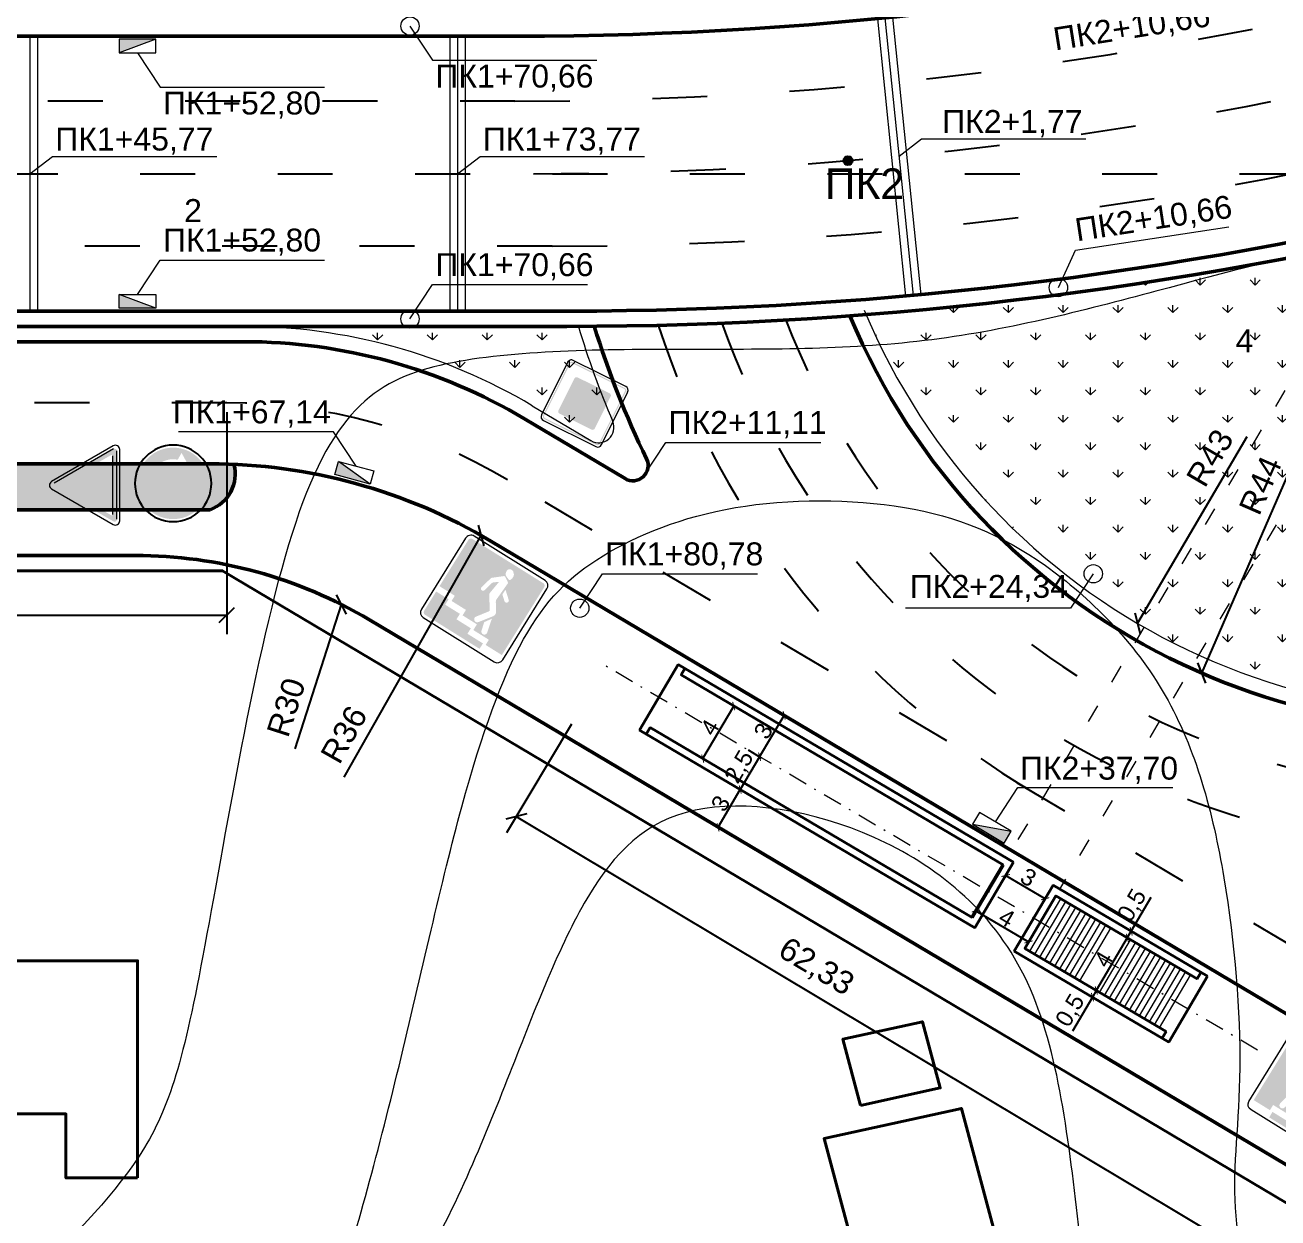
# Model space of a CAD drawing. Header units: millimetres. Extents: x -2123 to 34701, y -1286 to 835.
# Drawn here: x -73.4 to 8.7, y 226.3 to 304.4 of the extents above; entities that cross this region are included whole.
import ezdxf

# ---------------------------------------------------------------- set-up
doc = ezdxf.new("R2010")
doc.units = ezdxf.units.MM
doc.linetypes.add('ACAD_ISO03W100', pattern=[30, 12, -18])
doc.linetypes.add('DASHDOT', pattern=[25.4, 12.7, -6.35, 0, -6.35])
doc.layers.get('0').update_dxf_attribs({"lineweight": 15})
for name, color, linetype, lineweight in [('1 Відмітки', 7, 'Continuous', 25), ('2 Позначення', 80, 'Continuous', 20), ('вертикалка', 6, 'Continuous', 15), ('Горизонталі', 7, 'Continuous', 18), ('Дор. Розм.', 7, 'Continuous', 50), ('Забудова', 40, 'Continuous', 40), ('поздовжній профіль', 250, 'Continuous', 15), ('Пішохідні переходи', 7, 'Continuous', 13), ('Текст', 7, 'Continuous', 15), ('Червоні лінії', 10, 'Continuous', 40)]:
    doc.layers.add(name, color=color, linetype=linetype, lineweight=lineweight)
for name, color, linetype in [('Дорожні знаки', 7, 'Continuous'), ('Осі', 164, 'Continuous'), ('Розмітка', 7, 'ACAD_ISO03W100')]:
    doc.layers.add(name, color=color, linetype=linetype)
doc.layers.add('Озелення', color=7, linetype='Continuous', lineweight=15, true_color=0x2bad00)
doc.styles.get("Standard").update_dxf_attribs({"font": 'arial.ttf'})
doc.dimstyles.new('ISO-25', dxfattribs={"dimtxt": 1.5, "dimasz": 1, "dimexe": 1.25, "dimexo": 0.625, "dimtad": 3, "dimtxsty": 'Standard', "dimblk": 'OBLIQUE', "dimcen": 2.5, "dimadec": 0, "dimazin": 0, "dimtfac": 1, "dimtmove": 1, "dimatfit": 3, "dimfxl": 1, "dimarcsym": 0})
doc.dimstyles.new('Переход', dxfattribs={"dimscale": 0.1, "dimtxt": 11, "dimasz": 4, "dimexe": 1.25, "dimexo": 0.625, "dimgap": 0.9, "dimtad": 1, "dimtxsty": 'Standard', "dimblk": 'ARCHTICK', "dimcen": 2.5, "dimadec": 0, "dimazin": 0, "dimtfac": 1, "dimtmove": 0, "dimatfit": 3, "dimldrblk": 'ARCHTICK', "dimfxl": 1, "dimarcsym": 0})

# ---------------------------------------------------------------- blocks, each defined once
blk = doc.blocks.new('_Oblique')
at = {"color": 0, "linetype": 'ByBlock', "lineweight": -2}
blk.add_line((-0.5, -0.5), (0.5, 0.5), dxfattribs=at)
blk = doc.blocks.new('*D202')
at = {"layer": 'Defpoints', "color": 0, "lineweight": 20, "transparency": 16777216}
for p in [(21.254, 302.306), (-0.52, 265.227)]:
    blk.add_point(p, dxfattribs=at)
at = {"layer": 'Текст', "color": 0, "lineweight": -2, "transparency": 16777216}
blk.add_line((6.65, 277.436), (-0.52, 265.227), dxfattribs=at)
at = {"layer": 'Текст', "color": 0, "lineweight": -2, "transparency": 16777216, "rotation": 239.5772829005683}
blk.add_blockref('_Oblique', (-0.52, 265.227), dxfattribs=at)
at = {"layer": 'Текст', "color": 0, "transparency": 16777216, "insert": (4.226, 276.057), "char_height": 1.5, "attachment_point": 5, "rotation": 59.57728}
blk.add_mtext('R43', dxfattribs=at)
blk = doc.blocks.new('*D203')
at = {"layer": 'Defpoints', "color": 0, "lineweight": 20, "transparency": 16777216}
for p in [(21.254, 302.306), (3.667, 261.973)]:
    blk.add_point(p, dxfattribs=at)
at = {"layer": 'Текст', "color": 0, "lineweight": -2, "transparency": 16777216}
blk.add_line((9.75, 275.923), (3.667, 261.973), dxfattribs=at)
at = {"layer": 'Текст', "color": 0, "lineweight": -2, "transparency": 16777216, "rotation": 246.4412794050746}
blk.add_blockref('_Oblique', (3.667, 261.973), dxfattribs=at)
at = {"layer": 'Текст', "color": 0, "transparency": 16777216, "insert": (7.525, 274.26), "char_height": 1.5, "attachment_point": 5, "rotation": 66.44128}
blk.add_mtext('R44', dxfattribs=at)
blk = doc.blocks.new('*D217')
at = {"layer": 'Defpoints', "color": 0, "transparency": 16777216}
for p in [(-52.645, 266.453), (-61.829, 237.894)]:
    blk.add_point(p, dxfattribs=at)
at = {"layer": 'Текст', "color": 0, "lineweight": -2, "transparency": 16777216}
blk.add_line((-55.685, 257), (-52.645, 266.453), dxfattribs=at)
at = {"layer": 'Текст', "color": 0, "lineweight": -2, "transparency": 16777216, "rotation": 72.1731831794886}
blk.add_blockref('_Oblique', (-52.645, 266.453), dxfattribs=at)
at = {"layer": 'Текст', "color": 0, "transparency": 16777216, "insert": (-56.27, 259.725), "char_height": 1.5, "attachment_point": 5, "rotation": 72.17318}
blk.add_mtext('R30', dxfattribs=at)
blk = doc.blocks.new('*D218')
at = {"layer": 'Defpoints', "color": 0, "transparency": 16777216}
for p in [(-43.495, 270.979), (-61.259, 239.667)]:
    blk.add_point(p, dxfattribs=at)
at = {"layer": 'Текст', "color": 0, "lineweight": -2, "transparency": 16777216}
blk.add_line((-52.471, 255.157), (-43.495, 270.979), dxfattribs=at)
at = {"layer": 'Текст', "color": 0, "lineweight": -2, "transparency": 16777216, "rotation": 60.43387870660673}
blk.add_blockref('_Oblique', (-43.495, 270.979), dxfattribs=at)
at = {"layer": 'Текст', "color": 0, "transparency": 16777216, "insert": (-52.489, 257.945), "char_height": 1.5, "attachment_point": 5, "rotation": 60.43388}
blk.add_mtext('R36', dxfattribs=at)
blk = doc.blocks.new('*D261')
at = {"layer": 'Defpoints', "color": 0, "transparency": 16777216}
for p in [(-37.275, 259.149), (16.2, 227.133), (12.271, 220.571)]:
    blk.add_point(p, dxfattribs=at)
at = {"layer": 'Текст', "color": 0, "lineweight": -2, "transparency": 16777216}
for p, q in [((-37.596, 258.613), (-41.846, 251.514)), ((-41.204, 252.586), (12.271, 220.571)), ((15.879, 226.597), (11.629, 219.498))]:
    blk.add_line(p, q, dxfattribs=at)
for p, rotation in [((-41.204, 252.586), 149.0906565571848), ((12.271, 220.571), 329.0906565571847)]:
    blk.add_blockref('_Oblique', p, dxfattribs=dict(at, rotation=rotation))
at = {"layer": 'Текст', "color": 0, "transparency": 16777216, "insert": (-21.596, 242.677), "char_height": 1.5, "attachment_point": 5, "rotation": 329.09066}
blk.add_mtext('62,33', dxfattribs=at)
blk = doc.blocks.new('4-3')
h = blk.add_hatch(color=5)
h.paths.add_polyline_path([(0.23, 0, 1), (6.77, 0, 1)])
h.paths.add_polyline_path([(2.02, 1.63), (2.14, 1.73), (2.25, 1.81), (2.38, 1.89), (2.55, 1.98), (2.69, 2.04), (2.81, 2.08), (2.92, 2.12), (3.06, 2.15), (3.14, 2.16), (3.25, 1.51), (3.13, 1.49), (2.96, 1.44), (2.82, 1.38), (2.69, 1.31), (2.6, 1.25), (2.51, 1.19), (2.4, 1.08), (2.3, 0.98), (2.22, 0.87), (2.18, 0.81), (2.68, 0.81), (1.75, -0.77), (0.79, 0.82), (1.48, 0.8), (1.52, 0.97), (1.59, 1.1), (1.68, 1.24), (1.8, 1.4), (1.92, 1.53)], flags=16)
h.paths.add_polyline_path([(3.49, 2.06), (5.4, 2.06), (5.1, 1.47), (5.2, 1.35), (5.32, 1.19), (5.44, 0.99), (5.55, 0.74), (5.61, 0.53), (5.65, 0.32), (5.67, 0.16), (5.68, -0.06), (5.65, -0.3), (5.6, -0.57), (5.54, -0.76), (5.52, -0.79), (4.91, -0.56), (4.96, -0.4), (5, -0.24), (5.01, -0.08), (5.01, 0.02), (5.01, 0.14), (4.99, 0.28), (4.97, 0.38), (4.91, 0.54), (4.86, 0.66), (4.82, 0.75), (4.78, 0.81), (4.53, 0.3)], flags=16)
h.paths.add_polyline_path([(2.21, -0.86), (2.31, -1), (2.49, -1.19), (2.68, -1.32), (2.95, -1.45), (3.21, -1.52), (3.34, -1.54), (3.56, -1.54), (3.57, -1.52), (3.31, -1.06), (5.23, -1.03), (4.27, -2.79), (3.91, -2.16), (3.74, -2.19), (3.37, -2.2), (3.11, -2.18), (2.75, -2.08), (2.54, -1.99), (2.3, -1.86), (2.1, -1.71), (1.89, -1.54), (1.77, -1.39), (1.65, -1.24)], flags=16)
at = {"color": 5}
blk.add_circle((3.5, 0), 3.5, dxfattribs=at)
blk = doc.blocks.new('6')
at = {"layer": '1 Відмітки', "transparency": 33554559}
h = blk.add_hatch(color=256, dxfattribs=at)
h.dxf.hatch_style = 1
edge = h.paths.add_edge_path()
edge.add_arc((-467.508, 342.132), 0.2, 0, 360)
at = {"layer": '1 Відмітки'}
blk.add_circle((-467.508, 342.132), 0.2, dxfattribs=at)
blk = doc.blocks.new('столб')
at = {"layer": 'поздовжній профіль', "color": 160}
for points in [[(-500, 0, 0, 0, 0), (-1000, 0, 350, 0, 0), (-1700, 0, 0, 0, 0)], [(500, 0, 0, 0, 0), (1000, 0, 350, 0, 0), (1700, 0, 0, 0, 0)]]:
    blk.add_lwpolyline(points, format="xyseb", dxfattribs=at)
blk.add_circle((0, 0), 500, dxfattribs=at)
blk = doc.blocks.new('*D486')
at = {"layer": 'Defpoints', "color": 0, "transparency": 16777216}
for p in [(-169.344, 279.684), (-60.16, 279.667), (-60.16, 265.771)]:
    blk.add_point(p, dxfattribs=at)
at = {"layer": 'Текст', "color": 0, "lineweight": -2, "transparency": 16777216}
for p, q in [((-169.344, 279.059), (-169.344, 264.521)), ((-60.16, 279.042), (-60.16, 264.521)), ((-169.344, 265.771), (-60.16, 265.771))]:
    blk.add_line(p, q, dxfattribs=at)
at = {"layer": 'Текст', "color": 0, "lineweight": -2, "transparency": 16777216, "rotation": 180}
blk.add_blockref('_Oblique', (-169.344, 265.771), dxfattribs=at)
at = {"layer": 'Текст', "color": 0, "lineweight": -2, "transparency": 16777216}
blk.add_blockref('_Oblique', (-60.16, 265.771), dxfattribs=at)
at = {"layer": 'Текст', "color": 0, "transparency": 16777216, "insert": (-114.752, 267.903), "char_height": 1.5, "attachment_point": 5}
blk.add_mtext('109', dxfattribs=at)
blk = doc.blocks.new('2-4')
h = blk.add_hatch(color=1)
edge = h.paths.add_edge_path(flags=16)
edge.add_line((-3.24, 6.63), (-0.09, 1.18))
edge.add_arc((0, 1.23), 0.1, 210, 330)
edge.add_line((0.09, 1.18), (3.24, 6.63))
edge.add_arc((3.15, 6.68), 0.1, 330, 450)
edge.add_line((3.15, 6.78), (-3.15, 6.78))
edge.add_arc((-3.15, 6.68), 0.1, 450, 570)
edge = h.paths.add_edge_path()
edge.add_arc((0, 0.64), 0.25, 210, 330)
edge.add_line((0.22, 0.51), (3.88, 6.85))
edge.add_arc((3.66, 6.98), 0.25, 330, 450)
edge.add_line((3.66, 7.23), (-3.66, 7.23))
edge.add_arc((-3.66, 6.98), 0.25, 450, 570)
edge.add_line((-3.88, 6.85), (-0.22, 0.51))
at = {"color": 1}
for p, q in [((-4.21, 6.84), (-0.4, 0.23)), ((-3.88, 6.85), (-0.22, 0.51)), ((3.81, 7.53), (-3.81, 7.53)), ((0.22, 0.51), (3.88, 6.85)), ((0.4, 0.23), (4.21, 6.84)), ((-3.24, 6.63), (-0.09, 1.18))]:
    blk.add_line(p, q, dxfattribs=at)
for centre, start, end in [((-3.81, 7.07), 90, 210), ((3.81, 7.07), 330, 90), ((0, 0.46), 210, 330)]:
    blk.add_arc(centre, 0.461, start, end, dxfattribs=at)
blk = doc.blocks.new('sdfahgas')
h = blk.add_hatch(color=7)
edge = h.paths.add_edge_path(flags=16)
edge.add_line((6.61, 6.61), (0.16, 13.06))
edge.add_arc((0, 12.9), 0.223, 45, 135)
edge.add_line((-0.16, 13.06), (-6.61, 6.61))
edge.add_arc((-6.45, 6.45), 0.223, 135, 225)
edge.add_line((-6.61, 6.29), (-0.16, -0.16))
edge.add_arc((0, 0), 0.223, 225, 315)
edge.add_line((0.16, -0.16), (6.61, 6.29))
edge.add_arc((6.45, 6.45), 0.223, -45, 45)
edge = h.paths.add_edge_path()
edge.add_line((-0.28, 13.18), (-6.73, 6.73))
edge.add_arc((-6.45, 6.45), 0.393, 135, 225)
edge.add_line((-6.73, 6.17), (-0.28, -0.28))
edge.add_arc((0, 0), 0.393, 225, 315)
edge.add_line((0.28, -0.28), (6.73, 6.17))
edge.add_arc((6.45, 6.45), 0.393, -45, 45)
edge.add_line((6.73, 6.73), (0.28, 13.18))
edge.add_arc((0, 12.9), 0.393, 45, 135)
h = blk.add_hatch(color=7)
edge = h.paths.add_edge_path(flags=16)
edge.add_line((-0.15, 10.54), (-4.09, 6.6))
edge.add_arc((-3.94, 6.45), 0.217, 135, 225)
edge.add_line((-4.09, 6.3), (-0.15, 2.36))
edge.add_arc((0, 2.51), 0.217, 225, 315)
edge.add_line((0.15, 2.36), (4.09, 6.3))
edge.add_arc((3.94, 6.45), 0.217, -45, 45)
edge.add_line((4.09, 6.6), (0.15, 10.54))
edge.add_arc((0, 10.39), 0.217, 45, 135)
edge = h.paths.add_edge_path()
edge.add_arc((-3.94, 6.45), 0.375, 135, 225)
edge.add_line((-4.2, 6.19), (-0.27, 2.25))
edge.add_arc((0, 2.51), 0.375, 225, 315)
edge.add_line((0.27, 2.25), (4.2, 6.19))
edge.add_arc((3.94, 6.45), 0.375, -45, 45)
edge.add_line((4.2, 6.72), (0.27, 10.65))
edge.add_arc((0, 10.39), 0.375, 45, 135)
edge.add_line((-0.26, 10.65), (-4.2, 6.72))
blk.add_hatch(color=2).paths.add_polyline_path([(-4.11, 6.68), (-0.19, 10.6), (-0.04, 10.64), (0.11, 10.6), (0.19, 10.52), (4.07, 6.63), (4.14, 6.49), (4.12, 6.35), (4.05, 6.25), (0.13, 2.33), (0.04, 2.27), (-0.09, 2.27), (-0.2, 2.36), (-4.15, 6.31), (-4.19, 6.43), (-4.17, 6.57)])
at = {"color": 7}
for p, q in [((-0.48, 13.38), (-6.93, 6.93)), ((6.93, 6.93), (0.48, 13.38)), ((-6.93, 5.97), (-0.48, -0.48)), ((0.48, -0.48), (6.93, 5.97))]:
    blk.add_line(p, q, dxfattribs=at)
for centre, start, end in [((0, 12.9), 45, 135), ((-6.45, 6.45), 135, 225), ((6.45, 6.45), 315, 45), ((0, 0), 225, 315)]:
    blk.add_arc(centre, 0.675, start, end, dxfattribs=at)
blk = doc.blocks.new('_ArchTick')
at = {"color": 0, "linetype": 'ByBlock', "const_width": 0.15}
blk.add_lwpolyline([(-0.5, -0.5), (0.5, 0.5)], dxfattribs=at)
blk = doc.blocks.new('*D553')
at = {"layer": 'Defpoints', "color": 0, "transparency": 16777216}
for p in [(-11.35, 245.977), (-7.905, 243.944), (-7.658, 244.364)]:
    blk.add_point(p, dxfattribs=at)
at = {"layer": 'Пішохідні переходи', "color": 0, "lineweight": -2, "transparency": 16777216}
for p, q in [((-11.319, 246.03), (-11.039, 246.504)), ((-11.103, 246.396), (-7.658, 244.364)), ((-7.873, 243.998), (-7.594, 244.472))]:
    blk.add_line(p, q, dxfattribs=at)
at = {"layer": 'Пішохідні переходи', "color": 0, "lineweight": -2, "transparency": 16777216, "xscale": 0.4, "yscale": 0.4, "zscale": 0.4}
for p, rotation in [((-11.103, 246.396), 149.4636545713996), ((-7.658, 244.364), 329.4636545713997)]:
    blk.add_blockref('_ArchTick', p, dxfattribs=dict(at, rotation=rotation))
at = {"layer": 'Пішохідні переходи', "color": 0, "transparency": 16777216, "insert": (-9.08, 245.946), "char_height": 1.1, "attachment_point": 5, "rotation": 329.46365}
blk.add_mtext('4', dxfattribs=at)
blk = doc.blocks.new('*D554')
at = {"layer": 'Defpoints', "color": 0, "transparency": 16777216}
for p in [(-1.186, 244.629), (2.861, 242.245), (3.115, 242.676)]:
    blk.add_point(p, dxfattribs=at)
at = {"layer": 'Пішохідні переходи', "color": 0, "lineweight": -2, "transparency": 16777216}
for p, q in [((-0.932, 245.06), (0.383, 247.292)), ((2.808, 242.277), (-1.294, 244.692)), ((-1.186, 244.629), (-0.932, 245.06)), ((3.061, 242.707), (-1.04, 245.123))]:
    blk.add_line(p, q, dxfattribs=at)
at = {"layer": 'Пішохідні переходи', "color": 0, "lineweight": -2, "transparency": 16777216, "xscale": 0.4, "yscale": 0.4, "zscale": 0.4}
for p, rotation in [((-0.932, 245.06), 59.50152505168057), ((-1.186, 244.629), 239.5015250516806)]:
    blk.add_blockref('_ArchTick', p, dxfattribs=dict(at, rotation=rotation))
at = {"layer": 'Пішохідні переходи', "color": 0, "transparency": 16777216, "insert": (-0.821, 246.73), "char_height": 1.1, "attachment_point": 5, "rotation": 59.50153}
blk.add_mtext('0,5', dxfattribs=at)
blk = doc.blocks.new('*D555')
at = {"layer": 'Defpoints', "color": 0, "transparency": 16777216}
for p in [(2.795, 242.284), (-3.216, 241.182), (0.764, 238.838)]:
    blk.add_point(p, dxfattribs=at)
at = {"layer": 'Пішохідні переходи', "color": 0, "lineweight": -2, "transparency": 16777216}
for p, q in [((-1.186, 244.629), (-3.216, 241.182)), ((2.741, 242.316), (-1.294, 244.692)), ((0.711, 238.87), (-3.324, 241.246))]:
    blk.add_line(p, q, dxfattribs=at)
at = {"layer": 'Пішохідні переходи', "color": 0, "lineweight": -2, "transparency": 16777216, "xscale": 0.4, "yscale": 0.4, "zscale": 0.4}
for p, rotation in [((-1.186, 244.629), 59.50152505168984), ((-3.216, 241.182), 239.5015250516899)]:
    blk.add_blockref('_ArchTick', p, dxfattribs=dict(at, rotation=rotation))
at = {"layer": 'Пішохідні переходи', "color": 0, "transparency": 16777216, "insert": (-2.753, 243.231), "char_height": 1.1, "attachment_point": 5, "rotation": 59.50153}
blk.add_mtext('4', dxfattribs=at)
blk = doc.blocks.new('*D556')
at = {"layer": 'Defpoints', "color": 0, "transparency": 16777216}
for p in [(-3.627, 241.424), (-3.879, 240.996), (-3.469, 240.754)]:
    blk.add_point(p, dxfattribs=at)
at = {"layer": 'Пішохідні переходи', "color": 0, "lineweight": -2, "transparency": 16777216}
for p, q in [((-3.573, 241.393), (-3.109, 241.119)), ((-3.469, 240.754), (-4.784, 238.521)), ((-3.826, 240.964), (-3.361, 240.69)), ((-3.216, 241.182), (-3.469, 240.754))]:
    blk.add_line(p, q, dxfattribs=at)
at = {"layer": 'Пішохідні переходи', "color": 0, "lineweight": -2, "transparency": 16777216, "xscale": 0.4, "yscale": 0.4, "zscale": 0.4}
for p, rotation in [((-3.216, 241.182), 59.50152505169456), ((-3.469, 240.754), 239.5015250516946)]:
    blk.add_blockref('_ArchTick', p, dxfattribs=dict(at, rotation=rotation))
at = {"layer": 'Пішохідні переходи', "color": 0, "transparency": 16777216, "insert": (-4.875, 239.847), "char_height": 1.1, "attachment_point": 5, "rotation": 59.50153}
blk.add_mtext('0,5', dxfattribs=at)
blk = doc.blocks.new('*D557')
at = {"layer": 'Defpoints', "color": 0, "transparency": 16777216}
for p in [(-8.637, 249.598), (-9.156, 248.717), (-6.052, 248.075)]:
    blk.add_point(p, dxfattribs=at)
at = {"layer": 'Пішохідні переходи', "color": 0, "lineweight": -2, "transparency": 16777216}
for p, q in [((-8.669, 249.544), (-9.219, 248.609)), ((-6.571, 247.194), (-9.156, 248.717)), ((-6.084, 248.022), (-6.634, 247.087))]:
    blk.add_line(p, q, dxfattribs=at)
at = {"layer": 'Пішохідні переходи', "color": 0, "lineweight": -2, "transparency": 16777216, "xscale": 0.4, "yscale": 0.4, "zscale": 0.4}
for p, rotation in [((-9.156, 248.717), 149.501525051688), ((-6.571, 247.194), 329.501525051688)]:
    blk.add_blockref('_ArchTick', p, dxfattribs=dict(at, rotation=rotation))
at = {"layer": 'Пішохідні переходи', "color": 0, "transparency": 16777216, "insert": (-7.663, 248.595), "char_height": 1.1, "attachment_point": 5, "rotation": 329.50153}
blk.add_mtext('3', dxfattribs=at)
blk = doc.blocks.new('5-17-1')
h = blk.add_hatch(color=5)
h.paths.add_polyline_path([(6.742, 3.041, 0.414214), (6.531, 3.252), (0.45, 3.252, 0.414214), (0.239, 3.041), (0.239, -0.931), (1.554, -0.931), (1.554, -1.375), (2.787, -1.375), (2.787, -1.842), (4.019, -1.842), (4.019, -2.334), (5.351, -2.334), (5.351, -2.777), (6.742, -2.777)])
h.paths.add_polyline_path([(4.433, 2.357), (4.396, 2.225), (4.345, 2.16), (4.264, 2.138), (4.116, 2.195), (3.933, 2.276), (3.869, 2.342), (3.804, 2.488), (3.796, 2.59), (3.796, 2.656), (3.848, 2.751), (3.891, 2.81), (3.994, 2.853), (4.104, 2.861), (4.228, 2.817), (4.382, 2.663), (4.425, 2.539)], flags=16)
h.paths.add_polyline_path([(4.34, 1.911), (4.348, 1.865), (4.268, 0.457, 0.163851), (4.319, 0.272), (4.714, -0.315, -0.317132), (4.706, -0.719), (4.029, -1.643, -0.900401), (3.638, -1.441), (4.259, -0.578, 0.312757), (4.26, -0.464), (3.66, 0.427, -0.184538), (3.612, 0.636), (3.75, 1.635), (3.409, 1.37), (3.375, 1.326), (3.358, 1.293), (3.164, 0.533), (3.134, 0.486), (3.073, 0.447), (3.025, 0.441), (2.96, 0.45), (2.908, 0.485), (2.881, 0.524), (2.867, 0.561), (2.872, 0.63), (3.113, 1.573), (3.824, 2.173), (3.864, 2.189), (3.901, 2.192), (3.948, 2.176), (4.307, 1.948)], flags=16)
h.paths.add_polyline_path([(5.071, 0.862), (5.095, 0.777), (5.074, 0.697), (5.013, 0.634), (4.932, 0.608), (4.846, 0.632), (4.435, 0.989), (4.455, 1.391)], flags=16)
h.paths.add_polyline_path([(4.726, -0.918), (4.98, -1.996, -0.855356), (4.551, -2.074), (4.384, -1.421)], flags=16)
h.paths.add_polyline_path([(5.129, -2.788), (3.798, -2.788), (3.798, -2.321), (2.565, -2.321), (2.565, -1.853), (1.308, -1.853), (1.308, -1.388), (0.239, -1.388), (0.239, -3.041, 0.414214), (0.45, -3.252), (5.12, -3.252)])
at = {"color": 5}
for p, q in [((0, 3.041), (0, -3.041)), ((6.531, 3.491), (0.45, 3.491)), ((6.981, -3.041), (6.981, 3.041)), ((0.45, -3.491), (6.531, -3.491))]:
    blk.add_line(p, q, dxfattribs=at)
for centre, start, end in [((0.45, 3.041), 90, 180), ((6.531, 3.041), 0, 90), ((0.45, -3.041), 180, 270), ((6.531, -3.041), 270, 0)]:
    blk.add_arc(centre, 0.45, start, end, dxfattribs=at)
blk = doc.blocks.new('*D564')
at = {"color": 0, "lineweight": -2, "transparency": 16777216}
for p, q in [((-28.992, 256.365), (-26.962, 259.811)), ((-27.276, 259.996), (-26.855, 259.748)), ((-29.306, 256.549), (-28.885, 256.301))]:
    blk.add_line(p, q, dxfattribs=at)
at = {"layer": 'Defpoints', "color": 0, "lineweight": 20, "transparency": 16777216}
for p in [(-27.33, 260.028), (-26.962, 259.811), (-29.36, 256.581)]:
    blk.add_point(p, dxfattribs=at)
at = {"color": 0, "lineweight": -2, "transparency": 16777216, "xscale": 0.4, "yscale": 0.4, "zscale": 0.4}
for p, rotation in [((-26.962, 259.811), 59.50152505168928), ((-28.992, 256.365), 239.5015250516893)]:
    blk.add_blockref('_ArchTick', p, dxfattribs=dict(at, rotation=rotation))
at = {"color": 0, "transparency": 16777216, "insert": (-28.529, 258.413), "char_height": 1.1, "attachment_point": 5, "rotation": 59.50153}
blk.add_mtext('4', dxfattribs=at)
blk = doc.blocks.new('*D570')
at = {"color": 0, "lineweight": -2, "transparency": 16777216}
for p, q in [((-23.52, 252.564), (-26.643, 254.404)), ((-27.99, 251.87), (-26.535, 254.34)), ((-24.975, 250.094), (-28.098, 251.934))]:
    blk.add_line(p, q, dxfattribs=at)
at = {"layer": 'Defpoints', "color": 0, "lineweight": 20, "transparency": 16777216}
for p in [(-26.535, 254.34), (-23.466, 252.533), (-24.921, 250.063)]:
    blk.add_point(p, dxfattribs=at)
at = {"color": 0, "lineweight": -2, "transparency": 16777216, "xscale": 0.4, "yscale": 0.4, "zscale": 0.4}
for p, rotation in [((-26.535, 254.34), 59.5015250516896), ((-27.99, 251.87), 239.5015250516896)]:
    blk.add_blockref('_ArchTick', p, dxfattribs=dict(at, rotation=rotation))
at = {"color": 0, "transparency": 16777216, "insert": (-27.824, 253.436), "char_height": 1.1, "attachment_point": 5, "rotation": 59.50153}
blk.add_mtext('3', dxfattribs=at)
blk = doc.blocks.new('*D575')
at = {"color": 0, "lineweight": -2, "transparency": 16777216}
for p, q in [((-26.014, 256.933), (-25.159, 256.43)), ((-25.267, 256.493), (-26.535, 254.34)), ((-27.282, 254.78), (-26.427, 254.277))]:
    blk.add_line(p, q, dxfattribs=at)
at = {"layer": 'Defpoints', "color": 0, "lineweight": 20, "transparency": 16777216}
for p in [(-26.068, 256.965), (-27.336, 254.812), (-26.535, 254.34)]:
    blk.add_point(p, dxfattribs=at)
at = {"color": 0, "lineweight": -2, "transparency": 16777216, "xscale": 0.4, "yscale": 0.4, "zscale": 0.4}
for p, rotation in [((-25.267, 256.493), 59.5015250516896), ((-26.535, 254.34), 239.5015250516896)]:
    blk.add_blockref('_ArchTick', p, dxfattribs=dict(at, rotation=rotation))
at = {"color": 0, "transparency": 16777216, "insert": (-26.548, 255.798), "char_height": 1.1, "attachment_point": 5, "rotation": 59.50153}
blk.add_mtext('2,5', dxfattribs=at)
blk = doc.blocks.new('*D576')
at = {"color": 0, "lineweight": -2, "transparency": 16777216}
for p, q in [((-25.267, 256.493), (-23.659, 259.2)), ((-23.712, 259.232), (-23.766, 259.264)), ((-25.321, 256.525), (-25.375, 256.557))]:
    blk.add_line(p, q, dxfattribs=at)
at = {"layer": 'Defpoints', "color": 0, "transparency": 16777216}
for p in [(-23.659, 259.2), (-23.659, 259.2), (-25.267, 256.493)]:
    blk.add_point(p, dxfattribs=at)
at = {"color": 0, "lineweight": -2, "transparency": 16777216, "xscale": 0.4, "yscale": 0.4, "zscale": 0.4}
for p, rotation in [((-23.659, 259.2), 59.2808192078083), ((-25.267, 256.493), 239.2808192078083)]:
    blk.add_blockref('_ArchTick', p, dxfattribs=dict(at, rotation=rotation))
at = {"color": 0, "transparency": 16777216, "insert": (-25.023, 258.18), "char_height": 1.1, "attachment_point": 5, "rotation": 59.28082}
blk.add_mtext('3', dxfattribs=at)

msp = doc.modelspace()

# ---------------------------------------------------------------- hatches: boundary and pattern name
at = {"layer": 'вертикалка'}
h = msp.add_hatch(color=0, dxfattribs=at)
h.dxf.hatch_style = 1
h.paths.add_polyline_path([(-64.805, 303.469), (-67.205, 303.469), (-67.205, 302.569)])
h = msp.add_hatch(color=0, dxfattribs=at)
h.dxf.hatch_style = 1
h.paths.add_polyline_path([(-64.805, 285.864), (-67.205, 285.864), (-67.205, 286.764)])
h = msp.add_hatch(color=0, dxfattribs=at)
h.dxf.hatch_style = 1
h.paths.add_polyline_path([(-50.768, 274.332), (-53.084, 274.961), (-52.848, 275.829)])
h = msp.add_hatch(color=0, dxfattribs=at)
h.dxf.hatch_style = 1
h.paths.add_polyline_path([(-11.321, 252.074), (-9.262, 250.841), (-8.8, 251.613)])
at = {"layer": 'Озелення'}
h = msp.add_hatch(dxfattribs=at)
h.set_pattern_fill('GRASS', color=0, scale=0.1)
h.paths.add_polyline_path([(-46.15, 311.515, -0.038725), (-48.442, 320.667), (-51.67, 320.667, -0.221127), (-86.079, 304.667), (-43.859, 304.667)])
h.paths.add_polyline_path([(-50.402, 322.241, -0.01123), (-51.67, 320.667), (-48.442, 320.667, -0.004623), (-48.62, 321.78, 0.661146)])
h.paths.add_polyline_path([(-37.141, 284.668, -0.000761), (-37.904, 284.667), (-59.061, 284.667, -0.134846), (-40.161, 279.475), (-36.315, 277.19, 0.724881), (-34.884, 278.441, -0.027164)])
h = msp.add_hatch(dxfattribs=at)
h.set_pattern_fill('GRASS', color=0, scale=0.1, style=2)
h.paths.add_polyline_path([(-18.298, 285.433, 0.390859), (34.896, 261.527), (24.517, 292.552, -0.04331)])
h.paths.add_polyline_path([(4.389, 273.256), (6.716, 277.218), (4.05, 278.783), (1.724, 274.822)], flags=24)
h.paths.add_polyline_path([(8.032, 271.498), (9.868, 275.709), (7.035, 276.945), (5.199, 272.734)], flags=24)
h.paths.add_polyline_path([(12.907, 269.505), (14.062, 273.952), (11.07, 274.729), (9.915, 270.283)], flags=24)
h.paths.add_polyline_path([(17.942, 267.85), (18.404, 272.421), (15.329, 272.732), (14.867, 268.161)], flags=24)
h.paths.add_polyline_path([(22.343, 271.948), (22.534, 267.358), (25.622, 267.486), (25.432, 272.076)], flags=24)
h.paths.add_polyline_path([(26.634, 272.211), (27.467, 267.693), (30.507, 268.254), (29.674, 272.772)], flags=24)
h = msp.add_hatch(dxfattribs=at)
h.set_pattern_fill('GRASS', color=0, scale=0.1)
h.paths.add_polyline_path([(-59.695, 275.633, 0.010863), (-61.259, 275.667), (-169.344, 275.667), (-208.41, 278.108, 0.015606), (-210.281, 278.167), (-218.83, 278.167), (-218.83, 275.167), (-210.281, 275.167, -0.015606), (-208.41, 275.108), (-169.344, 272.667), (-61.259, 272.667, 0.388984)])

# ---------------------------------------------------------------- linework, layer by layer
at = {"color": 0}
for p, q in [((-17.557, 304.813), (-15.708, 286.654)), ((-17.06, 304.864), (-15.21, 286.699)), ((-16.562, 304.915), (-14.712, 286.745)), ((-73.059, 303.667), (-73.059, 285.667)), ((-72.559, 303.667), (-72.559, 285.667)), ((-45.559, 303.667), (-45.559, 285.667)), ((-45.059, 303.667), (-45.059, 285.667)), ((-44.559, 303.667), (-44.559, 285.667))]:
    msp.add_line(p, q, dxfattribs=at)
at = {"layer": '2 Позначення', "color": 0}
for points in [[(-48.166, 304.333), (-46.686, 302.089), (-35.925, 302.089)], [(-66.005, 302.569), (-64.526, 300.325), (-53.764, 300.325)], [(-16.138, 295.815), (-14.659, 296.95), (-3.897, 296.95)], [(-73.059, 294.667), (-71.579, 295.802), (-60.818, 295.801)], [(-45.059, 294.667), (-43.579, 295.802), (-32.818, 295.801)], [(-5.699, 287.211), (-4.576, 289.653), (5.459, 291.185)], [(-66.005, 286.764), (-64.526, 289.008), (-53.764, 289.008)], [(-48.166, 285.156), (-46.686, 287.401), (-36.535, 287.4)], [(-51.69, 275.515), (-53.17, 277.76), (-63.321, 277.759)], [(-32.892, 274.823), (-31.412, 277.067), (-21.261, 277.066)], [(-37.046, 266.218), (-35.567, 268.463), (-25.416, 268.462)], [(-3.418, 268.468), (-4.898, 266.223), (-15.708, 266.224)], [(-9.829, 252.23), (-8.349, 254.474), (1.802, 254.474)]]:
    msp.add_lwpolyline(points, dxfattribs=at)
at = {"layer": 'вертикалка', "color": 0}
for p, q in [((-64.805, 303.469), (-67.205, 302.569)), ((-64.805, 285.864), (-67.205, 286.764)), ((-50.768, 274.332), (-52.848, 275.829)), ((-11.321, 252.074), (-8.8, 251.613))]:
    msp.add_line(p, q, dxfattribs=at)
for points in [[(-67.205, 303.469), (-67.205, 302.569), (-64.805, 302.569), (-64.805, 303.469)], [(-67.205, 285.864), (-67.205, 286.764), (-64.805, 286.764), (-64.805, 285.864)], [(-53.084, 274.961), (-52.848, 275.829), (-50.532, 275.201), (-50.768, 274.332)], [(-9.262, 250.841), (-8.8, 251.613), (-10.859, 252.846), (-11.321, 252.074)]]:
    msp.add_lwpolyline(points, close=True, dxfattribs=at)
at = {"layer": 'Горизонталі', "color": 0}
for points, knots in [([(-50.59, 529.418), (-51.071, 528.896), (-55.252, 524.086), (-60.194, 513.565), (-74.375, 466.072), (-82.989, 448.36), (-98.234, 421.955), (-105.212, 403.722), (-109.263, 381.889), (-119.167, 367.933), (-140.263, 359.435), (-154.621, 355.588), (-170.651, 346.323), (-173.866, 344.819, 249), (-178.204, 334.38, 249), (-169.824, 321.496, 249), (-171.046, 309.727, 249), (-181.05, 296.285, 249), (-215.776, 276.236, 249), (-216.386, 275.884, 249), (-217.005, 275.527, 249), (-217.634, 275.167, 249), (-218.029, 274.94, 249), (-218.427, 274.712, 249), (-218.83, 274.482, 249)], [10.875411, 10.875411, 10.875411, 10.875411, 11, 12, 13, 14, 15, 16, 17, 18, 19, 20, 20, 20, 21, 22, 23, 24, 24, 24, 24.017573, 24.017573, 24.017573, 24.028612, 24.028612, 24.028612, 24.028612]), ([(95.551, 508.478), (89.987, 512.71), (75.298, 514.216), (55.304, 512.427), (35.449, 505.796), (33.26, 504.939), (10.751, 503.138), (-7.481, 503.138), (-24.363, 499.987), (-38.768, 488.733), (-45.746, 473.877), (-59.927, 426.383), (-68.541, 408.671), (-83.786, 382.266), (-90.764, 364.034), (-94.815, 342.2), (-104.719, 328.245), (-125.815, 319.746), (-140.173, 315.899), (-156.203, 306.635), (-159.418, 305.131, 249), (-163.756, 294.691, 249), (-155.376, 281.808, 249), (-156.598, 270.039, 249), (-166.602, 256.596, 249), (-201.328, 236.547, 249)], [3.25659, 3.25659, 3.25659, 3.25659, 4, 5, 6, 7, 8, 9, 10, 11, 12, 13, 14, 15, 16, 17, 18, 19, 20, 20, 20, 21, 22, 23, 24, 24, 24, 24]), ([(-155.213, 226.947), (-137.228, 237.331), (-120.488, 246.996), (-110.484, 260.439), (-109.262, 272.207), (-112.107, 282.824), (-112.107, 295.879), (-102.203, 308.934), (-84.196, 323.565), (-75.794, 338.118), (-70.668, 357.245), (-61.237, 378.711), (-49.314, 399.363), (-41.854, 406.822), (-33.776, 417.651), (-27.474, 434.533), (-18.02, 443.987), (5.501, 457.567), (21.148, 461.759), (35.763, 476.374), (51.607, 483.039), (65.3, 483.039), (74.116, 483.039), (81.63, 470.024), (90.998, 449.651), (102.815, 432.019), (115.945, 425.829), (128.211, 429.116), (139.392, 429.116), (143.626, 418.53), (143.626, 402.399), (139.499, 382.891), (134.997, 357.193), (131.621, 333.934), (122.898, 313.97), (116.083, 301.893), (113.274, 295.351)], [0, 0, 0, 0, 1, 2, 3, 4, 5, 6, 7, 8, 9, 10, 11, 12, 13, 14, 15, 16, 17, 18, 19, 20, 21, 22, 23, 24, 25, 26, 27, 28, 29, 30, 31, 32, 33, 33.826839, 33.826839, 33.826839, 33.826839]), ([(81.201, 219.063), (79.484, 220.657), (75.535, 225.386), (71.597, 235.271), (71.597, 249.901), (82.102, 264.532), (84.519, 273.555), (84.519, 290.98), (89.152, 308.271), (98.752, 324.898), (102.562, 339.119), (98.483, 346.184), (90.355, 364.134), (79.288, 376.889), (67.442, 383.728), (46.79, 395.651), (27.893, 398.835), (14.401, 395.22), (5.759, 388.893), (-2.4, 380.734), (-21.064, 373.7), (-35.882, 368.26), (-45.261, 358.882), (-49.387, 349.503), (-55.577, 332.996), (-65.604, 315.63), (-80.137, 301.097), (-87.077, 294.157), (-88.778, 290.417), (-87.652, 282.164), (-84.276, 278.6), (-79.739, 270.742), (-76.972, 260.416), (-79.024, 247.463), (-81.316, 238.909), (-84.651, 233.583), (-92.547, 229.024), (-101.908, 229.024), (-114.475, 229.024), (-126.292, 229.024), (-133.42, 229.024), (-143.549, 229.024), (-148.622, 228.28)], [3.429277, 3.429277, 3.429277, 3.429277, 4, 5, 6, 7, 8, 9, 10, 11, 12, 13, 14, 15, 16, 17, 18, 19, 20, 21, 22, 23, 24, 25, 26, 27, 28, 29, 30, 31, 32, 33, 34, 35, 36, 37, 38, 39, 40, 41, 42, 43, 43, 43, 43]), ([(-92.71, 203.645), (-89.141, 204.024), (-82.005, 204.933), (-73.928, 206.315), (-64.158, 207.357), (-57.255, 212.176), (-53.386, 218.877), (-48.794, 236.015), (-44.75, 254.511), (-40.842, 265.192), (-36.218, 269.816), (-27.425, 273.398), (-15.181, 273.398), (-6.584, 269.881), (2.209, 261.089), (5.511, 248.765), (6.572, 235.232), (5.27, 227.026), (7.576, 218.419), (7.576, 192.377), (10.48, 186.255), (15.69, 181.044), (27.483, 174.236), (35.966, 169.338), (43.882, 167.217), (49.742, 170.601), (54.254, 178.415), (56.392, 186.394), (55.159, 199.671), (55.159, 211.265), (53.207, 218.55), (53.207, 226.114), (57.504, 227.938), (65.319, 224.421), (70.399, 222.337), (75.342, 217.394), (78.728, 214.616), (79.598, 213.936)], [6.552392, 6.552392, 6.552392, 6.552392, 7, 8, 9, 10, 11, 12, 13, 14, 15, 16, 17, 18, 19, 20, 21, 22, 23, 24, 25, 26, 27, 28, 29, 30, 31, 32, 33, 34, 35, 36, 37, 38, 39, 40, 40.323256, 40.323256, 40.323256, 40.323256]), ([(80.701, 206.029), (80.431, 206.105), (72.648, 208.224), (64.011, 206.309), (60.945, 182.408), (45.001, 164.963), (36.093, 164.963), (24.822, 168.859), (15.912, 176.518), (10.523, 179.629), (3.524, 183.67), (0.008, 187.186), (-2.22, 207.155), (-4.408, 226.068), (-6.44, 243.575), (-17.382, 252.329), (-30.669, 254.361), (-36.843, 248.186), (-41.454, 236.072), (-47.238, 221.848), (-56.929, 210.125), (-62.634, 204.419), (-73.125, 203.006), (-83.224, 200.3), (-91.256, 198.148), (-97.087, 196.94), (-104.291, 198.87), (-116.419, 209.027), (-122.111, 212.313), (-126.8, 214.97), (-137.893, 219.173), (-147.746, 216.533), (-151.861, 212.418)], [0.964693, 0.964693, 0.964693, 0.964693, 1, 2, 3, 4, 5, 6, 7, 8, 9, 10, 11, 12, 13, 14, 15, 16, 17, 18, 19, 20, 21, 22, 23, 24, 25, 26, 27, 28, 29, 30, 30, 30, 30])]:
    msp.add_open_spline(points, degree=3, knots=knots, dxfattribs=at)
msp.add_open_spline([(137.205, 193.154), (132.098, 196.103), (115.427, 200.57), (88.385, 209.948), (78.381, 217.139), (68.524, 225.646), (56.185, 232.77), (47.119, 240.273), (35.443, 256.572), (31.377, 271.745), (27.912, 284.676), (24.454, 290.666), (14.487, 290.666), (2.095, 287.346), (-13.53, 283.159), (-29.004, 283.159), (-46.857, 283.159), (-55.89, 277.944), (-62.067, 240.169), (-64.605, 230.699), (-72.889, 222.415), (-79.131, 216.173), (-87.777, 213.856), (-97.585, 212.489), (-104.005, 218.909), (-110.69, 222.768), (-118.402, 224.835), (-128.266, 224.835), (-133.165, 227.663), (-143.911, 227.663), (-148.185, 225.779), (-151.467, 222.809)], degree=3, dxfattribs=at)
at = {"layer": 'Дор. Розм.', "color": 0}
for p, q in [((-41.29, 303.667), (-169.344, 303.667)), ((-37.904, 285.667), (-169.344, 285.667)), ((-59.061, 283.667), (-169.344, 283.667)), ((-34.08, 274.698), (-40.671, 278.615)), ((-61.259, 275.667), (-169.344, 275.667)), ((-61.259, 272.667), (-169.344, 272.667)), ((-42.869, 270.615), (22.11, 232.004)), ((-66.153, 269.667), (-169.344, 269.667)), ((-50.828, 265.457), (20.235, 223.231))]:
    msp.add_line(p, q, dxfattribs=at)
at = {"layer": 'Дор. Розм.', "color": 0, "linetype": 'ACAD_ISO03W100', "lineweight": 20, "ltscale": 0.1}
for p, q in [((16.785, 293.36), (-9.061, 249.863)), ((20.817, 292.316), (-5.622, 247.82))]:
    msp.add_line(p, q, dxfattribs=at)
at = {"layer": 'Дор. Розм.', "color": 0, "lineweight": 20}
msp.add_line((-40.161, 279.475), (-36.315, 277.19), dxfattribs=at)
at = {"layer": 'Дор. Розм.', "color": 0}
msp.add_lwpolyline([(196.437, 377.731), (82.515, 315.439, -0.125751), (-37.904, 284.667), (-169.344, 284.667)], format="xyb", dxfattribs=at)
for centre, radius, start, end in [((-41.29, 549.417), 245.75, 270, 298.6695), ((-37.904, 535.667), 250, 270, 298.6695), ((21.254, 302.306), 44, 202.66167, 5.78846), ((21.254, 302.306), 60, 197.09055, 206.0076), ((-59.061, 247.667), 36, 59.28082, 90), ((-33.569, 275.558), 1, 239.28082, 26.0076), ((-61.259, 239.667), 36, 59.28082, 90), ((-62.095, 275.003), 2.481, 289.69055, 14.71144), ((-66.153, 239.667), 30, 59.28082, 90)]:
    msp.add_arc(centre, radius, start, end, dxfattribs=at)
at = {"layer": 'Дор. Розм.', "color": 0, "lineweight": 20}
for centre, radius, start, end in [((21.254, 302.306), 43, 202.66167, 5.34717), ((-59.061, 247.667), 37, 59.28082, 90), ((21.254, 302.306), 61, 196.80723, 203.03133), ((-35.804, 278.049), 1, 239.28082, 23.03133)]:
    msp.add_arc(centre, radius, start, end, dxfattribs=at)
at = {"layer": 'Забудова', "color": 0}
for points in [[(-66.001, 228.91), (-70.696, 228.91), (-70.696, 233.101), (-74.249, 233.101), (-74.249, 243.135), (-66.001, 243.135)], [(-18.65, 233.661), (-19.813, 238.001), (-14.603, 239.145), (-13.44, 234.804)], [(-18.526, 222.095), (-21.044, 231.493), (-12.052, 233.467), (-9.535, 224.069)]]:
    msp.add_lwpolyline(points, close=True, dxfattribs=at)
at = {"layer": 'Осі', "color": 0, "linetype": 'ACAD_ISO03W100', "ltscale": 0.3}
msp.add_line((-218.83, 294.667), (23.809, 294.667), dxfattribs=at)
msp.add_arc((-40.076, 544.667), 250, 270, 298.6695, dxfattribs=at)
at = {"layer": 'Пішохідні переходи', "color": 0, "linetype": 'DASHDOT', "ltscale": 0.1}
msp.add_line((7.347, 237.282), (-35.737, 262.66), dxfattribs=at)
at = {"layer": 'Пішохідні переходи', "color": 0, "lineweight": 30}
msp.add_line((-30.416, 261.846), (-30.163, 262.277), dxfattribs=at)
at = {"layer": 'Пішохідні переходи', "color": 0, "lineweight": 50}
msp.add_line((-11.35, 245.977), (-9.322, 249.421), dxfattribs=at)
at = {"layer": 'Пішохідні переходи', "color": 0}
for p, q in [((-7.578, 243.751), (-5.548, 247.198)), ((-7.25, 243.559), (-5.22, 247.005)), ((-6.923, 243.366), (-4.893, 246.812)), ((-6.595, 243.173), (-4.565, 246.619)), ((-6.268, 242.98), (-4.238, 246.427)), ((-5.941, 242.787), (-3.911, 246.234)), ((-5.613, 242.594), (-3.583, 246.041)), ((-5.286, 242.401), (-3.256, 245.848)), ((-4.958, 242.209), (-2.928, 245.655)), ((-4.631, 242.016), (-2.601, 245.462)), ((-4.303, 241.823), (-2.273, 245.269)), ((-3.011, 241.062), (-0.981, 244.508)), ((-2.684, 240.869), (-0.654, 244.315)), ((-2.356, 240.676), (-0.326, 244.122)), ((-2.029, 240.483), (0.001, 243.93)), ((-1.701, 240.29), (0.329, 243.737)), ((-1.374, 240.097), (0.656, 243.544)), ((-1.046, 239.904), (0.984, 243.351)), ((-0.719, 239.712), (1.311, 243.158)), ((-0.392, 239.519), (1.638, 242.965)), ((-0.064, 239.326), (1.966, 242.772)), ((0.263, 239.133), (2.293, 242.58)), ((0.591, 238.94), (2.621, 242.387)), ((0.918, 238.747), (2.948, 242.194))]:
    msp.add_line(p, q, dxfattribs=at)
at = {"layer": 'Пішохідні переходи', "color": 0, "lineweight": 30}
for points in [[(-8.637, 249.598), (-30.593, 262.53), (-33.13, 258.224), (-11.173, 245.292)], [(4.064, 242.117), (1.526, 237.809), (-8.59, 243.767), (-6.052, 248.075)]]:
    msp.add_lwpolyline(points, close=True, dxfattribs=at)
for points in [[(-32.699, 257.971), (-32.446, 258.399), (-11.352, 245.974), (-9.322, 249.421), (-30.416, 261.846), (-9.322, 249.421)], [(1.095, 238.063), (1.349, 238.493), (-7.905, 243.944), (-5.875, 247.391), (3.379, 241.94), (3.633, 242.371)]]:
    msp.add_lwpolyline(points, dxfattribs=at)
at = {"layer": 'Розмітка', "color": 0, "ltscale": 0.3}
for p, q in [((-41.29, 299.417), (-218.83, 299.417)), ((-38.862, 289.917), (-218.83, 289.917)), ((-60.16, 279.667), (-168.203, 279.667)), ((25.669, 234.542), (-41.77, 274.615))]:
    msp.add_line(p, q, dxfattribs=at)
for centre, radius, start, end in [((-41.29, 549.417), 250, 270, 298.6695), ((-38.862, 539.917), 250, 270, 298.6695), ((21.254, 302.306), 52, 199.58828, 8.86185), ((21.254, 302.306), 48, 201.0344, 7.41573), ((21.254, 302.306), 56, 198.28333, 239.39204), ((-60.16, 243.667), 36, 59.28082, 90)]:
    msp.add_arc(centre, radius, start, end, dxfattribs=at)
at = {"layer": 'Червоні лінії', "color": 0}
for p, q in [((-60.429, 268.667), (-218.83, 268.667)), ((-60.445, 268.671), (24.568, 218.155))]:
    msp.add_line(p, q, dxfattribs=at)

# ---------------------------------------------------------------- block references
at = {"color": 0}
for name, p, xscale, yscale, zscale, rotation in [('столб', (-48.166, 304.333), 0.001200000000244472, 0.001200000000244472, 0.001200000000244472, 180.7039103117133), ('столб', (-5.699, 287.211), 0.001200000000244472, 0.001200000000244472, 0.001200000000244472, 180.7039103117133), ('столб', (-48.166, 285.156), 0.001200000000244472, 0.001200000000244472, 0.001200000000244472, 180.7039103117133), ('sdfahgas', (-35.87, 277.051), 0.42, 0.42, 0.42, 18.56731748830828), ('столб', (-3.418, 268.468), 0.001200000000244472, 0.001200000000244472, 0.001200000000244472, 329.2106928423878), ('столб', (-37.046, 266.218), 0.001200000000244471, 0.001200000000244471, 0.001200000000244471, 151.2644232005931)]:
    msp.add_blockref(name, p, dxfattribs=dict(at, xscale=xscale, yscale=yscale, zscale=zscale, rotation=rotation))
at = {"color": 0, "linetype": 'Continuous'}
for name, p, xscale, yscale, zscale, rotation in [('2-4', (-67.32, 276.848), 0.6112259999991887, 0.6112259999991887, 0.6112259999991887, 150.033053034436), ('5-17-1', (-45.972, 268.483), 0.9000000000000001, 0.9000000000000001, 0.9000000000000001, 328.0121505249293), ('5-17-1', (13.566, 232.949), -0.9, 0.9, 0.9, 328.3145940315556)]:
    msp.add_blockref(name, p, dxfattribs=dict(at, xscale=xscale, yscale=yscale, zscale=zscale, rotation=rotation))
at = {"layer": '1 Відмітки', "color": 0, "xscale": 1.5, "yscale": 1.5, "zscale": 1.5}
msp.add_blockref('6', (681.778, -217.682), dxfattribs=at)
at = {"layer": 'Дорожні знаки', "color": 0, "linetype": 'Continuous', "xscale": -0.7155104595155694, "yscale": 0.7155104595155694, "zscale": 0.7155104595155694, "rotation": 180}
msp.add_blockref('4-3', (-66.18, 274.389), dxfattribs=at)

# ---------------------------------------------------------------- texts
at = {"layer": '1 Відмітки', "color": 0, "char_height": 1.5}
for s, insert, attachment_point, rotation in [('ПК2+10,66', (4.372, 304.066), 9, 8.95481), ('ПК1+70,66', (-36.147, 300.028), 9, 0.00412), ('ПК1+52,80', (-53.987, 298.264), 9, 0.00412), ('ПК2+1,77', (-4.12, 298.831), 3, 359.99588), ('ПК1+45,77', (-61.04, 297.682), 3, 359.99588), ('ПК1+73,77', (-33.04, 297.682), 3, 359.99588), ('ПК2+10,66', (5.532, 293.281), 3, 8.67634), ('ПК1+52,80', (-53.987, 291.069), 3, 359.99588), ('ПК1+70,66', (-36.147, 289.461), 3, 359.99588), ('ПК1+67,14', (-63.709, 279.82), 1, 0.00412), ('ПК2+11,11', (-20.873, 279.127), 3, 359.99588), ('ПК1+80,78', (-25.028, 270.523), 3, 359.99588), ('ПК2+24,34', (-15.431, 266.616), 7, 359.99588), ('ПК2+37,70', (-8.22, 256.491), 1, 0.00412)]:
    msp.add_mtext_dynamic_manual_height_columns(s, width=7.02543, gutter_width=12.5, heights=[0], dxfattribs=dict(at, insert=insert, attachment_point=attachment_point, rotation=rotation))
at = {"layer": '1 Відмітки', "color": 0, "attachment_point": 1}
for s, width, insert, char_height in [('ПК2', 7.02543, (-20.997, 295.013), 2), ('\\pt4.5;2', 2, (-62.959, 293.003), 1.5), ('\\pt4.5;4', 2, (5.906, 284.48), 1.5)]:
    msp.add_mtext_dynamic_manual_height_columns(s, width=width, gutter_width=12.5, heights=[0], dxfattribs=dict(at, insert=insert, char_height=char_height))

# ---------------------------------------------------------------- dimensions: what is measured, and where the dimension line sits
at = {"color": 0}
for p1, p2, distance, picture, middle in [((-29.36, 256.581), (-27.33, 260.028), -0.426, '*D564', (-28.529, 258.413)), ((-26.068, 256.965), (-27.336, 254.812), 0.929, '*D575', (-26.548, 255.798))]:
    dim = msp.add_aligned_dim(p1=p1, p2=p2, distance=distance, dimstyle='Переход', dxfattribs=at)
    dim.commit()
    dim.dimension.update_dxf_attribs({"geometry": picture, "text_midpoint": middle})
for p1, p2, distance, picture, middle in [((-25.267, 256.493), (-23.659, 259.2), 0, '*D576', (-25.023, 258.18)), ((-24.921, 250.063), (-23.466, 252.533), 3.562, '*D570', (-27.824, 253.436))]:
    dim = msp.add_aligned_dim(p1=p1, p2=p2, distance=distance, text='3', dimstyle='Переход', dxfattribs=at)
    dim.commit()
    dim.dimension.update_dxf_attribs({"geometry": picture, "text_midpoint": middle})
at = {"layer": 'Пішохідні переходи', "color": 0}
for base, p1, p2, angle, picture, middle in [((-9.156, 248.717), (-6.052, 248.075), (-8.637, 249.598), 149.50153, '*D557', (-7.994, 248.033)), ((-1.186, 244.629), (3.115, 242.676), (2.861, 242.245), 239.50153, '*D554', (-0.173, 246.348)), ((-7.658, 244.364), (-11.35, 245.977), (-7.905, 243.944), 329.46365, '*D553', (-9.405, 245.395)), ((-3.216, 241.182), (2.795, 242.284), (0.764, 238.838), 239.50153, '*D555', (-2.201, 242.906))]:
    dim = msp.add_linear_dim(base=base, p1=p1, p2=p2, angle=angle, dimstyle='Переход', dxfattribs=at)
    dim.commit()
    dim.dimension.update_dxf_attribs({"geometry": picture, "text_midpoint": middle, "dimtype": 161})
dim = msp.add_aligned_dim(p1=(-3.627, 241.424), p2=(-3.879, 240.996), distance=0.477, dimstyle='Переход', dxfattribs=at)
dim.commit()
dim.dimension.update_dxf_attribs({"geometry": '*D556', "text_midpoint": (-4.875, 239.847)})
at = {"layer": 'Текст', "color": 0}
for center, mpoint, picture, middle in [((21.254, 302.306), (-0.52, 265.227), '*D202', (5.426, 275.352)), ((21.254, 302.306), (3.667, 261.973), '*D203', (8.785, 273.71)), ((-61.259, 239.667), (-43.495, 270.979), '*D218', (-51.279, 257.259)), ((-61.829, 237.894), (-52.645, 266.453), '*D217', (-54.945, 259.299))]:
    dim = msp.add_radius_dim(center=center, mpoint=mpoint, dimstyle='ISO-25', dxfattribs=at)
    dim.commit()
    dim.dimension.update_dxf_attribs({"geometry": picture, "text_midpoint": middle, "dimtype": 164})
dim = msp.add_linear_dim(base=(-60.16, 265.771), p1=(-169.344, 279.684), p2=(-60.16, 279.667), text='109', dimstyle='ISO-25', dxfattribs=at)
dim.commit()
dim.dimension.update_dxf_attribs({"geometry": '*D486', "text_midpoint": (-114.752, 266.512), "dimtype": 160})
dim = msp.add_linear_dim(base=(12.271, 220.571), p1=(-37.275, 259.149), p2=(16.2, 227.133), angle=329.09066, dimstyle='ISO-25', dxfattribs=at)
dim.commit()
dim.dimension.update_dxf_attribs({"geometry": '*D261', "text_midpoint": (-22.38, 241.367), "dimtype": 161})

doc.saveas('drawing.dxf')
